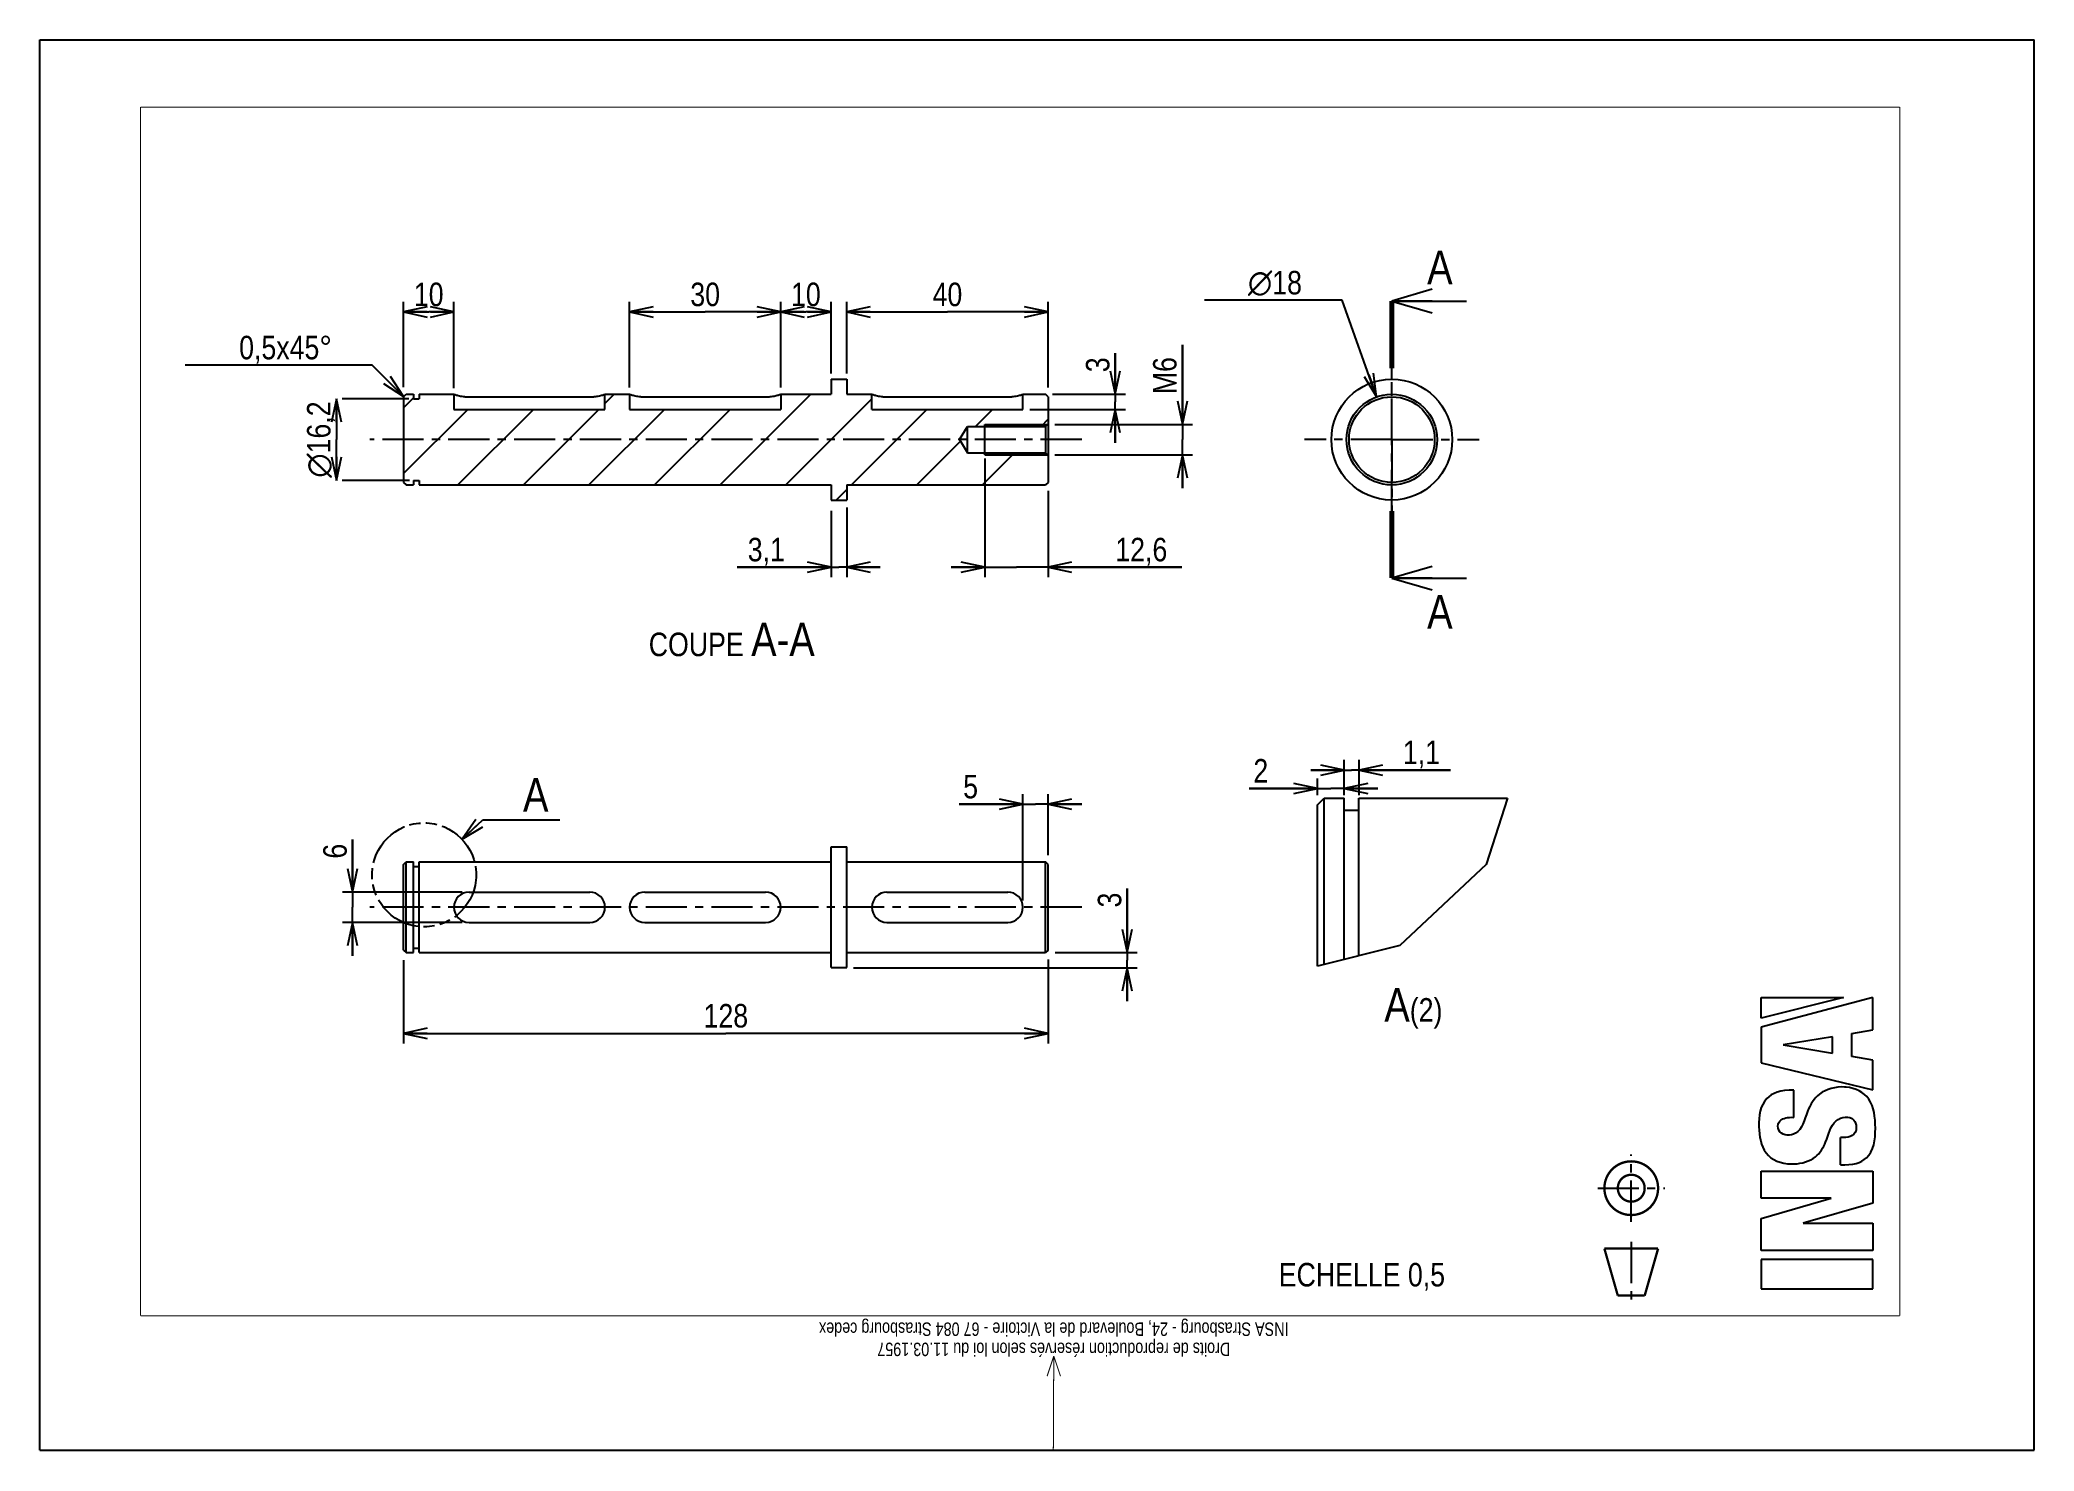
# Model space of a CAD drawing. Header units: millimetres. Extents: x 0 to 297, y 0 to 210.
import ezdxf

# ---------------------------------------------------------------- set-up
doc = ezdxf.new("R2010")
doc.units = ezdxf.units.MM
doc.header["$LTSCALE"] = 16.335
doc.linetypes.add('CENTER', pattern=[0.6, 0.375, -0.075, 0.075, -0.075])
doc.linetypes.add('PHANTOM', pattern=[0.8, 0.45, -0.05, 0.1, -0.05, 0.1, -0.05])
doc.layers.get('0').update_dxf_attribs({"linetype": 'CONTINUOUS'})
for name, color, linetype in [('02___PRT_ALL_AXES', 7, 'CONTINUOUS'), ('DEFAULT_1', 7, 'CENTER'), ('DEFAULT_3', 7, 'PHANTOM')]:
    doc.layers.add(name, color=color, linetype=linetype)
doc.styles.get("Standard").update_dxf_attribs({"font": 'txt', "width": 0.85})
doc.styles.add('TEXTSTYLE_2', font='txt', dxfattribs={"width": 0.8})
doc.styles.add('TEXTSTYLE_3', font='gdt')
doc.dimstyles.new('DIMSTYLE_1', dxfattribs={"dimtxt": 3.5, "dimasz": 3.5, "dimexe": 1.5, "dimexo": 1, "dimtad": 1, "dimdec": 3, "dimlfac": 1.333333, "dimtxsty": 'STANDARD', "dimblk": 'OPEN', "dimblk1": 'OPEN', "dimblk2": 'OPEN', "dimcen": 0.09, "dimadec": 3, "dimazin": 2, "dimtp": 0.2, "dimtm": 0.2, "dimtfac": 1, "dimtdec": 3, "dimtofl": 0, "dimtmove": 0, "dimatfit": 1, "dimldrblk": 'OPEN', "dimfxl": 1, "dimtolj": 1, "dimarcsym": 0})
doc.dimstyles.new('DIMSTYLE_2', dxfattribs={"dimtxt": 3.5, "dimasz": 3.5, "dimexe": 1.5, "dimexo": 1, "dimgap": 0.875, "dimtad": 1, "dimdec": 3, "dimlfac": 1.333333, "dimtxsty": 'STANDARD', "dimblk": 'OPEN', "dimblk1": 'OPEN', "dimblk2": 'OPEN', "dimcen": 0.09, "dimadec": 3, "dimazin": 2, "dimtp": 0.1, "dimtm": 0.1, "dimtfac": 1, "dimtdec": 3, "dimtofl": 0, "dimtmove": 0, "dimatfit": 3, "dimldrblk": 'OPEN', "dimfxl": 1, "dimtolj": 1, "dimarcsym": 0})
doc.dimstyles.new('DIMSTYLE_3', dxfattribs={"dimtxt": 3.5, "dimasz": 3.5, "dimexe": 1.5, "dimexo": 1, "dimgap": 0.875, "dimtad": 1, "dimdec": 3, "dimlfac": 1.333333, "dimtxsty": 'STANDARD', "dimblk": 'OPEN', "dimblk1": 'OPEN', "dimblk2": 'OPEN', "dimcen": 0.09, "dimadec": 3, "dimazin": 2, "dimtp": 0.5, "dimtm": 0.5, "dimtfac": 1, "dimtdec": 3, "dimtofl": 0, "dimtmove": 0, "dimatfit": 3, "dimldrblk": 'OPEN', "dimfxl": 1, "dimtolj": 1, "dimarcsym": 0})
doc.dimstyles.new('DIMSTYLE_4', dxfattribs={"dimtxt": 3.5, "dimasz": 3.5, "dimexe": 1.5, "dimexo": 1, "dimgap": 0.875, "dimtad": 1, "dimdec": 3, "dimlfac": 1.333333, "dimtxsty": 'STANDARD', "dimblk": 'OPEN', "dimblk1": 'OPEN', "dimblk2": 'OPEN', "dimcen": 0.09, "dimadec": 3, "dimazin": 2, "dimtp": 0.3, "dimtm": 0.3, "dimtfac": 1, "dimtdec": 3, "dimtofl": 0, "dimtmove": 0, "dimatfit": 3, "dimldrblk": 'OPEN', "dimfxl": 1, "dimtolj": 1, "dimarcsym": 0})
doc.dimstyles.new('DIMSTYLE_5', dxfattribs={"dimtxt": 3.5, "dimasz": 3.5, "dimexe": 1.5, "dimexo": 1, "dimgap": 0.875, "dimtad": 1, "dimdec": 3, "dimlfac": 0.5, "dimtxsty": 'STANDARD', "dimblk": 'OPEN', "dimblk1": 'OPEN', "dimblk2": 'OPEN', "dimcen": 0.09, "dimadec": 3, "dimazin": 2, "dimtp": 0.1, "dimtm": 0.1, "dimtfac": 1, "dimtdec": 3, "dimtofl": 0, "dimtmove": 0, "dimatfit": 3, "dimldrblk": 'OPEN', "dimfxl": 1, "dimtolj": 1, "dimarcsym": 0})
doc.dimstyles.new('DIMSTYLE_6', dxfattribs={"dimtxt": 3.5, "dimasz": 3.5, "dimexe": 1.5, "dimexo": 1, "dimgap": 0.875, "dimtad": 1, "dimdec": 3, "dimlfac": 1.333333, "dimtxsty": 'STANDARD', "dimblk": 'OPEN', "dimblk1": 'OPEN', "dimblk2": 'OPEN', "dimcen": 0.09, "dimadec": 3, "dimazin": 2, "dimtp": 0.2, "dimtm": 0.2, "dimtfac": 1, "dimtdec": 3, "dimtofl": 0, "dimtmove": 0, "dimatfit": 3, "dimldrblk": 'OPEN', "dimfxl": 1, "dimtolj": 1, "dimarcsym": 0})
doc.dimstyles.get("Standard").update_dxf_attribs({"dimtxt": 3.5, "dimasz": 3.5, "dimexe": 1.5, "dimexo": 1, "dimtad": 1, "dimdec": 3, "dimtxsty": 'STANDARD', "dimblk": 'OPEN', "dimblk1": 'OPEN', "dimblk2": 'OPEN', "dimcen": 0.09, "dimadec": 3, "dimazin": 2, "dimtol": 1, "dimtp": 0.001, "dimtm": 0.001, "dimtfac": 1, "dimtdec": 3, "dimtofl": 0, "dimtmove": 0, "dimatfit": 3, "dimldrblk": 'OPEN', "dimfxl": 1, "dimtolj": 1, "dimarcsym": 0})

# ---------------------------------------------------------------- blocks, each defined once
blk = doc.blocks.new('LOGO_INSA_2014_BL0', base_point=(264.68, 45.69))
at = {"color": 4, "linetype": 'CONTINUOUS'}
for p, q in [((273, 67.38), (256.37, 62.99)), ((268.61, 67.38), (256.37, 64.32)), ((256.37, 67.38), (268.61, 67.38)), ((256.37, 64.32), (256.37, 67.38)), ((273, 62.59), (273, 67.38)), ((256.37, 62.99), (256.37, 57.66)), ((269.85, 62.06), (273, 62.59)), ((266.95, 61.52), (259.63, 60.33)), ((259.63, 60.33), (266.95, 59.13)), ((266.95, 59.13), (266.95, 61.52)), ((269.85, 58.6), (269.85, 62.06)), ((256.37, 57.66), (273, 53.67)), ((273, 58.06), (269.85, 58.6)), ((273, 53.67), (273, 58.06)), ((261.22, 49.55), (261.22, 53.61)), ((268.14, 42.5), (268.14, 46.55)), ((256.37, 41.56), (273, 41.56)), ((256.37, 37.51), (256.37, 41.56)), ((273, 41.56), (273, 36.77)), ((266.75, 37.51), (256.37, 37.51)), ((256.37, 34.51), (266.75, 37.51)), ((273, 36.77), (262.62, 33.78)), ((256.37, 29.72), (256.37, 34.51)), ((262.62, 33.78), (273, 33.78)), ((273, 33.78), (273, 29.72)), ((273, 29.72), (256.37, 29.72)), ((273, 28.39), (256.37, 28.39)), ((256.37, 28.39), (256.37, 24)), ((273, 24), (273, 28.39)), ((256.37, 24), (273, 24))]:
    blk.add_line(p, q, dxfattribs=at)
for points, knots in [([(261.22, 53.61), (259.2, 53.65), (256.41, 52.52), (255.73, 48.49), (256.63, 43.61), (259.33, 42.65), (260.8, 42.61)], [0, 0, 0, 0, 0.220663, 0.498464, 0.736526, 1, 1, 1, 1]), ([(268.75, 54.07), (267.43, 54.14), (264.89, 53.47), (262.98, 50.37), (262.44, 47.26), (260.2, 46.78), (259.02, 47.23), (258.75, 48.14), (258.87, 48.56)], [0, 0, 0, 0, 0.257935, 0.473327, 0.735322, 0.82474, 0.912642, 1, 1, 1, 1]), ([(268.14, 42.5), (270.02, 42.39), (272.96, 43.36), (273.58, 47.64), (272.97, 52.7), (270.29, 53.96), (268.84, 54.07), (268.75, 54.07)], [0, 0, 0, 0, 0.203012, 0.491002, 0.744803, 0.984522, 1, 1, 1, 1]), ([(258.87, 48.56), (258.93, 48.76), (259.28, 49.32), (260.27, 49.6), (261.22, 49.55)], [0, 0, 0, 0, 0.351987, 1, 1, 1, 1]), ([(260.8, 42.61), (260.95, 42.61), (262.27, 42.62), (264.54, 43.27), (266.25, 46.09), (266.71, 48.81), (268.87, 49.76), (270.14, 49.44), (270.57, 48.3), (270.51, 47.71), (270.45, 47.52)], [0, 0, 0, 0, 0.030294, 0.258124, 0.4422, 0.69203, 0.798044, 0.8992, 0.965836, 1, 1, 1, 1]), ([(270.45, 47.52), (270.34, 47.18), (269.89, 46.65), (268.77, 46.51), (268.14, 46.55)], [0, 0, 0, 0, 0.573245, 1, 1, 1, 1])]:
    blk.add_open_spline(points, degree=3, knots=knots, dxfattribs=at)
blk = doc.blocks.new('VUE_PROJETEE_BL1', base_point=(237, 33))
at = {"color": 7, "linetype": 'CONTINUOUS', "const_width": 0.35}
for points in [[(233, 39, 1), (241, 39, 1)], [(235, 39, 1), (239, 39, 1)]]:
    blk.add_lwpolyline(points, format="xyb", close=True, dxfattribs=at)
for points in [[(241, 30), (233, 30)], [(233, 30), (235, 23)], [(239, 23), (241, 30)], [(235, 23), (239, 23)]]:
    blk.add_lwpolyline(points, dxfattribs=at)
at = {"layer": 'DEFAULT_1', "color": 7, "linetype": 'CENTER'}
for p, q in [((237, 34), (237, 44)), ((232, 39), (242, 39)), ((237, 31), (237, 22))]:
    blk.add_line(p, q, dxfattribs=at)
blk = doc.blocks.new('_OPEN')
at = {"color": 0, "linetype": 'BYBLOCK'}
for p, q in [((0, 0), (-1, 0.214)), ((-1, -0.214), (0, 0)), ((-1, 0), (0, 0))]:
    blk.add_line(p, q, dxfattribs=at)
blk = doc.blocks.new('XSEC_OPEN')
at = {"color": 0, "linetype": 'BYBLOCK'}
for p, q in [((0, 0), (-1, 0.292)), ((-1, -0.292), (0, 0)), ((-1, 0), (0, 0))]:
    blk.add_line(p, q, dxfattribs=at)
blk = doc.blocks.new('*D0')
at = {"color": 2, "linetype": 'CONTINUOUS'}
for p, q in [((192.16, 171.22), (173.43, 171.22)), ((193.96, 171.22), (192.16, 171.22)), ((199.08, 156.84), (193.96, 171.22))]:
    blk.add_line(p, q, dxfattribs=at)
at = {"color": 2, "linetype": 'CONTINUOUS', "xscale": 3.5, "yscale": 3.5, "zscale": 3.5, "rotation": 289.6040881508}
blk.add_blockref('_OPEN', (199.08, 156.84), dxfattribs=at)
at = {"color": 2, "linetype": 'CONTINUOUS', "insert": (187.96, 175.6), "char_height": 3.5, "width": 15.4902, "attachment_point": 3, "line_spacing_factor": 0.9, "style": 'TEXTSTYLE_3'}
blk.add_mtext('{\\fgdt;n}\\ftxt;{\\W0.85;18}', dxfattribs=at)
blk = doc.blocks.new('*D1')
at = {"color": 2, "linetype": 'CONTINUOUS'}
for p, q in [((161.92, 74.09), (161.92, 83.63)), ((161.92, 83.63), (161.92, 72.97)), ((121.16, 71.84), (163.42, 71.84)), ((151.23, 74.09), (163.42, 74.09)), ((161.92, 66.84), (161.92, 72.97)), ((161.92, 71.84), (161.92, 66.84))]:
    blk.add_line(p, q, dxfattribs=at)
at = {"color": 2, "linetype": 'CONTINUOUS', "xscale": 3.5, "yscale": 3.5, "zscale": 3.5}
for p, rotation in [((161.92, 74.09), 270), ((161.92, 71.84), 90)]:
    blk.add_blockref('_OPEN', p, dxfattribs=dict(at, rotation=rotation))
at = {"color": 2, "linetype": 'CONTINUOUS', "insert": (157.55, 80.8), "char_height": 3.5, "width": 4.2451, "attachment_point": 1, "rotation": 90, "line_spacing_factor": 0.9}
blk.add_mtext('3', dxfattribs=at)
blk = doc.blocks.new('*D2')
at = {"color": 2, "linetype": 'CONTINUOUS'}
for p, q in [((54.16, 72.95), (54.16, 60.56)), ((150.16, 73.08), (150.16, 60.56)), ((54.16, 62.06), (102.16, 62.06)), ((150.16, 62.06), (102.16, 62.06))]:
    blk.add_line(p, q, dxfattribs=at)
at = {"color": 2, "linetype": 'CONTINUOUS', "xscale": 3.5, "yscale": 3.5, "zscale": 3.5, "rotation": 180}
blk.add_blockref('_OPEN', (54.16, 62.06), dxfattribs=at)
at = {"color": 2, "linetype": 'CONTINUOUS', "xscale": 3.5, "yscale": 3.5, "zscale": 3.5}
blk.add_blockref('_OPEN', (150.16, 62.06), dxfattribs=at)
at = {"color": 2, "linetype": 'CONTINUOUS', "insert": (102.16, 66.43), "char_height": 3.5, "width": 12.7354, "attachment_point": 2, "line_spacing_factor": 0.9}
blk.add_mtext('128', dxfattribs=at)
blk = doc.blocks.new('*D3')
at = {"color": 2, "linetype": 'CONTINUOUS'}
for p, q in [((120.16, 160.33), (120.16, 170.98)), ((120.16, 169.48), (135.16, 169.48)), ((150.16, 169.48), (135.16, 169.48)), ((150.16, 158.23), (150.16, 170.98))]:
    blk.add_line(p, q, dxfattribs=at)
at = {"color": 2, "linetype": 'CONTINUOUS', "xscale": 3.5, "yscale": 3.5, "zscale": 3.5, "rotation": 180}
blk.add_blockref('_OPEN', (120.16, 169.48), dxfattribs=at)
at = {"color": 2, "linetype": 'CONTINUOUS', "xscale": 3.5, "yscale": 3.5, "zscale": 3.5}
blk.add_blockref('_OPEN', (150.16, 169.48), dxfattribs=at)
at = {"color": 2, "linetype": 'CONTINUOUS', "insert": (135.16, 173.85), "char_height": 3.5, "width": 8.4902, "attachment_point": 2, "line_spacing_factor": 0.9}
blk.add_mtext('40', dxfattribs=at)
blk = doc.blocks.new('*D4')
at = {"color": 2, "linetype": 'CONTINUOUS'}
for p, q in [((194.26, 101.27), (189.26, 101.27)), ((189.26, 101.27), (195.36, 101.27)), ((194.26, 97.51), (194.26, 102.77)), ((210.07, 101.27), (195.36, 101.27)), ((196.46, 97.55), (196.46, 102.77)), ((196.46, 101.27), (210.07, 101.27))]:
    blk.add_line(p, q, dxfattribs=at)
at = {"color": 2, "linetype": 'CONTINUOUS', "xscale": 3.5, "yscale": 3.5, "zscale": 3.5}
blk.add_blockref('_OPEN', (194.26, 101.27), dxfattribs=at)
at = {"color": 2, "linetype": 'CONTINUOUS', "xscale": 3.5, "yscale": 3.5, "zscale": 3.5, "rotation": 180}
blk.add_blockref('_OPEN', (196.46, 101.27), dxfattribs=at)
at = {"color": 2, "linetype": 'CONTINUOUS', "insert": (202.99, 105.65), "char_height": 3.5, "width": 10.623, "attachment_point": 1, "line_spacing_factor": 0.9}
blk.add_mtext('1,1', dxfattribs=at)
blk = doc.blocks.new('*D5')
at = {"color": 2, "linetype": 'CONTINUOUS'}
for p, q in [((44.16, 156.55), (44.16, 150.48)), ((54.97, 156.55), (45.03, 156.55)), ((44.16, 144.4), (44.16, 150.48)), ((55.07, 144.4), (45.03, 144.4))]:
    blk.add_line(p, q, dxfattribs=at)
at = {"color": 2, "linetype": 'CONTINUOUS', "xscale": 3.5, "yscale": 3.5, "zscale": 3.5}
for p, rotation in [((44.16, 156.55), 90), ((44.16, 144.4), 270)]:
    blk.add_blockref('_OPEN', p, dxfattribs=dict(at, rotation=rotation))
at = {"color": 2, "linetype": 'CONTINUOUS', "insert": (39.78, 150.48), "char_height": 3.5, "width": 21.8682, "attachment_point": 2, "rotation": 90, "line_spacing_factor": 0.9, "style": 'TEXTSTYLE_3'}
blk.add_mtext('{\\fgdt;n}\\ftxt;{\\W0.85;16,2}', dxfattribs=at)
blk = doc.blocks.new('*D6')
at = {"color": 2, "linetype": 'CONTINUOUS'}
for p, q in [((190.26, 98.53), (180.11, 98.53)), ((180.11, 98.53), (192.26, 98.53)), ((190.26, 97.51), (190.26, 100.03)), ((199.26, 98.53), (192.26, 98.53)), ((194.26, 97.51), (194.26, 100.03)), ((194.26, 98.53), (199.26, 98.53))]:
    blk.add_line(p, q, dxfattribs=at)
at = {"color": 2, "linetype": 'CONTINUOUS', "xscale": 3.5, "yscale": 3.5, "zscale": 3.5}
blk.add_blockref('_OPEN', (190.26, 98.53), dxfattribs=at)
at = {"color": 2, "linetype": 'CONTINUOUS', "xscale": 3.5, "yscale": 3.5, "zscale": 3.5, "rotation": 180}
blk.add_blockref('_OPEN', (194.26, 98.53), dxfattribs=at)
at = {"color": 2, "linetype": 'CONTINUOUS', "insert": (182.94, 102.91), "char_height": 3.5, "width": 4.2451, "attachment_point": 3, "line_spacing_factor": 0.9}
blk.add_mtext('2', dxfattribs=at)
blk = doc.blocks.new('*D7')
at = {"color": 2, "linetype": 'CONTINUOUS'}
for p, q in [((117.83, 139.88), (117.83, 129.98)), ((120.16, 140.37), (120.16, 129.98)), ((117.83, 131.48), (103.87, 131.48)), ((103.87, 131.48), (119, 131.48)), ((125.16, 131.48), (119, 131.48)), ((120.16, 131.48), (125.16, 131.48))]:
    blk.add_line(p, q, dxfattribs=at)
at = {"color": 2, "linetype": 'CONTINUOUS', "xscale": 3.5, "yscale": 3.5, "zscale": 3.5}
blk.add_blockref('_OPEN', (117.83, 131.48), dxfattribs=at)
at = {"color": 2, "linetype": 'CONTINUOUS', "xscale": 3.5, "yscale": 3.5, "zscale": 3.5, "rotation": 180}
blk.add_blockref('_OPEN', (120.16, 131.48), dxfattribs=at)
at = {"color": 2, "linetype": 'CONTINUOUS', "insert": (110.95, 135.85), "char_height": 3.5, "width": 10.623, "attachment_point": 3, "line_spacing_factor": 0.9}
blk.add_mtext('3,1', dxfattribs=at)
blk = doc.blocks.new('*D8')
at = {"color": 2, "linetype": 'CONTINUOUS'}
for p, q in [((46.57, 83.09), (46.57, 90.91)), ((46.57, 90.91), (46.57, 80.84)), ((62.91, 83.09), (45.07, 83.09)), ((46.57, 73.59), (46.57, 80.84)), ((62.91, 78.59), (45.07, 78.59)), ((46.57, 78.59), (46.57, 73.59))]:
    blk.add_line(p, q, dxfattribs=at)
at = {"color": 2, "linetype": 'CONTINUOUS', "xscale": 3.5, "yscale": 3.5, "zscale": 3.5}
for p, rotation in [((46.57, 83.09), 270), ((46.57, 78.59), 90)]:
    blk.add_blockref('_OPEN', p, dxfattribs=dict(at, rotation=rotation))
at = {"color": 2, "linetype": 'CONTINUOUS', "insert": (42.2, 88.08), "char_height": 3.5, "width": 4.2451, "attachment_point": 1, "rotation": 90, "line_spacing_factor": 0.9}
blk.add_mtext('6', dxfattribs=at)
blk = doc.blocks.new('*D9')
at = {"color": 2, "linetype": 'CONTINUOUS'}
for p, q in [((160.16, 157.23), (160.16, 163.34)), ((160.16, 163.34), (160.16, 156.1)), ((147.41, 154.98), (161.66, 154.98)), ((150.82, 157.23), (161.66, 157.23)), ((160.16, 149.98), (160.16, 156.1)), ((160.16, 154.98), (160.16, 149.98))]:
    blk.add_line(p, q, dxfattribs=at)
at = {"color": 2, "linetype": 'CONTINUOUS', "xscale": 3.5, "yscale": 3.5, "zscale": 3.5}
for p, rotation in [((160.16, 157.23), 270), ((160.16, 154.98), 90)]:
    blk.add_blockref('_OPEN', p, dxfattribs=dict(at, rotation=rotation))
at = {"color": 2, "linetype": 'CONTINUOUS', "insert": (155.78, 160.51), "char_height": 3.5, "width": 4.2451, "attachment_point": 1, "rotation": 90, "line_spacing_factor": 0.9}
blk.add_mtext('3', dxfattribs=at)
blk = doc.blocks.new('*D10')
at = {"color": 2, "linetype": 'CONTINUOUS'}
for p, q in [((87.83, 158.23), (87.83, 170.98)), ((87.83, 169.48), (99.08, 169.48)), ((110.33, 169.48), (99.08, 169.48)), ((110.33, 158.23), (110.33, 170.98))]:
    blk.add_line(p, q, dxfattribs=at)
at = {"color": 2, "linetype": 'CONTINUOUS', "xscale": 3.5, "yscale": 3.5, "zscale": 3.5, "rotation": 180}
blk.add_blockref('_OPEN', (87.83, 169.48), dxfattribs=at)
at = {"color": 2, "linetype": 'CONTINUOUS', "xscale": 3.5, "yscale": 3.5, "zscale": 3.5}
blk.add_blockref('_OPEN', (110.33, 169.48), dxfattribs=at)
at = {"color": 2, "linetype": 'CONTINUOUS', "insert": (99.08, 173.85), "char_height": 3.5, "width": 8.4902, "attachment_point": 2, "line_spacing_factor": 0.9}
blk.add_mtext('30', dxfattribs=at)
blk = doc.blocks.new('*D11')
at = {"color": 2, "linetype": 'CONTINUOUS'}
for p, q in [((54.16, 158.29), (54.16, 170.98)), ((54.16, 169.48), (57.91, 169.48)), ((61.66, 169.48), (57.91, 169.48)), ((61.66, 158.13), (61.66, 170.98))]:
    blk.add_line(p, q, dxfattribs=at)
at = {"color": 2, "linetype": 'CONTINUOUS', "xscale": 3.5, "yscale": 3.5, "zscale": 3.5, "rotation": 180}
blk.add_blockref('_OPEN', (54.16, 169.48), dxfattribs=at)
at = {"color": 2, "linetype": 'CONTINUOUS', "xscale": 3.5, "yscale": 3.5, "zscale": 3.5}
blk.add_blockref('_OPEN', (61.66, 169.48), dxfattribs=at)
at = {"color": 2, "linetype": 'CONTINUOUS', "insert": (57.91, 173.85), "char_height": 3.5, "width": 8.4902, "attachment_point": 2, "line_spacing_factor": 0.9}
blk.add_mtext('10', dxfattribs=at)
blk = doc.blocks.new('*D12')
at = {"color": 2, "linetype": 'CONTINUOUS'}
for p, q in [((110.33, 158.23), (110.33, 170.98)), ((110.33, 169.48), (114.08, 169.48)), ((117.83, 169.48), (114.08, 169.48)), ((117.83, 160.33), (117.83, 170.98))]:
    blk.add_line(p, q, dxfattribs=at)
at = {"color": 2, "linetype": 'CONTINUOUS', "xscale": 3.5, "yscale": 3.5, "zscale": 3.5, "rotation": 180}
blk.add_blockref('_OPEN', (110.33, 169.48), dxfattribs=at)
at = {"color": 2, "linetype": 'CONTINUOUS', "xscale": 3.5, "yscale": 3.5, "zscale": 3.5}
blk.add_blockref('_OPEN', (117.83, 169.48), dxfattribs=at)
at = {"color": 2, "linetype": 'CONTINUOUS', "insert": (114.08, 173.85), "char_height": 3.5, "width": 8.4902, "attachment_point": 2, "line_spacing_factor": 0.9}
blk.add_mtext('10', dxfattribs=at)
blk = doc.blocks.new('*D13')
at = {"color": 2, "linetype": 'CONTINUOUS'}
for p, q in [((170.16, 152.73), (170.16, 164.61)), ((170.16, 164.61), (170.16, 150.48)), ((151.16, 152.73), (171.66, 152.73)), ((170.16, 143.23), (170.16, 150.48)), ((151.16, 148.23), (171.66, 148.23)), ((170.16, 148.23), (170.16, 143.23))]:
    blk.add_line(p, q, dxfattribs=at)
at = {"color": 2, "linetype": 'CONTINUOUS', "xscale": 3.5, "yscale": 3.5, "zscale": 3.5}
for p, rotation in [((170.16, 152.73), 270), ((170.16, 148.23), 90)]:
    blk.add_blockref('_OPEN', p, dxfattribs=dict(at, rotation=rotation))
at = {"color": 2, "linetype": 'CONTINUOUS', "insert": (165.78, 157.24), "char_height": 3.5, "width": 11.0537, "attachment_point": 1, "rotation": 90, "line_spacing_factor": 0.9}
blk.add_mtext('M6', dxfattribs=at)
blk = doc.blocks.new('*D14')
at = {"color": 2, "linetype": 'CONTINUOUS'}
for p, q in [((140.71, 147.66), (140.71, 129.98)), ((150.16, 142.83), (150.16, 129.98)), ((140.71, 131.48), (135.71, 131.48)), ((135.71, 131.48), (145.43, 131.48)), ((170.07, 131.48), (145.43, 131.48)), ((150.16, 131.48), (170.07, 131.48))]:
    blk.add_line(p, q, dxfattribs=at)
at = {"color": 2, "linetype": 'CONTINUOUS', "xscale": 3.5, "yscale": 3.5, "zscale": 3.5}
blk.add_blockref('_OPEN', (140.71, 131.48), dxfattribs=at)
at = {"color": 2, "linetype": 'CONTINUOUS', "xscale": 3.5, "yscale": 3.5, "zscale": 3.5, "rotation": 180}
blk.add_blockref('_OPEN', (150.16, 131.48), dxfattribs=at)
at = {"color": 2, "linetype": 'CONTINUOUS', "insert": (160.16, 135.85), "char_height": 3.5, "width": 14.8682, "attachment_point": 1, "line_spacing_factor": 0.9}
blk.add_mtext('12,6', dxfattribs=at)
blk = doc.blocks.new('*D15')
at = {"color": 2, "linetype": 'CONTINUOUS'}
for p, q in [((146.41, 96.18), (136.89, 96.18)), ((136.89, 96.18), (148.28, 96.18)), ((146.41, 81.84), (146.41, 97.68)), ((155.16, 96.18), (148.28, 96.18)), ((150.16, 88.61), (150.16, 97.68)), ((150.16, 96.18), (155.16, 96.18))]:
    blk.add_line(p, q, dxfattribs=at)
at = {"color": 2, "linetype": 'CONTINUOUS', "xscale": 3.5, "yscale": 3.5, "zscale": 3.5}
blk.add_blockref('_OPEN', (146.41, 96.18), dxfattribs=at)
at = {"color": 2, "linetype": 'CONTINUOUS', "xscale": 3.5, "yscale": 3.5, "zscale": 3.5, "rotation": 180}
blk.add_blockref('_OPEN', (150.16, 96.18), dxfattribs=at)
at = {"color": 2, "linetype": 'CONTINUOUS', "insert": (139.72, 100.55), "char_height": 3.5, "width": 4.2451, "attachment_point": 3, "line_spacing_factor": 0.9}
blk.add_mtext('5', dxfattribs=at)

msp = doc.modelspace()

# ---------------------------------------------------------------- hatches: boundary and pattern name
at = {"linetype": 'CONTINUOUS'}
h = msp.add_hatch(dxfattribs=at)
h.set_pattern_fill('ANSI31', color=2, style=0, pattern_type=2)
h.set_pattern_definition([(45, (117.834, 150.4775), (-4.8844, 4.8844), [])])
edge = h.paths.add_edge_path()
edge.add_line((117.8338, 159.47753), (117.8338, 157.22753))
edge.add_line((117.8338, 159.47753), (120.1588, 159.47753))
edge.add_line((120.1588, 159.47753), (120.1588, 157.22753))
edge.add_line((120.1588, 157.22753), (123.9088, 157.22753))
edge.add_line((123.9088, 154.97753), (123.9088, 157.22753))
edge.add_line((123.9088, 154.97753), (146.4088, 154.97753))
edge.add_line((146.4088, 154.97753), (146.4088, 157.22753))
edge.add_line((146.4088, 157.22753), (149.7838, 157.22753))
edge.add_line((150.1588, 156.85253), (149.7838, 157.22753))
edge.add_line((150.1588, 156.85253), (150.1588, 152.82128))
edge.add_line((149.7838, 152.44628), (150.1588, 152.82128))
edge.add_line((138.1588, 152.44628), (149.7838, 152.44628))
edge.add_line((136.97585, 150.47753), (138.1588, 152.44628))
edge.add_line((136.97585, 150.47753), (138.1588, 148.50878))
edge.add_line((138.1588, 148.50878), (149.7838, 148.50878))
edge.add_line((149.7838, 148.50878), (150.1588, 148.13378))
edge.add_line((150.1588, 148.13378), (150.1588, 144.10253))
edge.add_line((150.1588, 144.10253), (149.7838, 143.72753))
edge.add_line((120.1588, 143.72753), (149.7838, 143.72753))
edge.add_line((120.1588, 143.72753), (120.1588, 141.47753))
edge.add_line((117.8338, 141.47753), (120.1588, 141.47753))
edge.add_line((117.8338, 143.72753), (117.8338, 141.47753))
edge.add_line((56.4838, 143.72753), (117.8338, 143.72753))
edge.add_line((56.4838, 144.40253), (56.4838, 143.72753))
edge.add_line((55.6588, 144.40253), (56.4838, 144.40253))
edge.add_line((55.6588, 144.40253), (55.6588, 143.72753))
edge.add_line((54.5338, 143.72753), (55.6588, 143.72753))
edge.add_line((54.1588, 144.10253), (54.5338, 143.72753))
edge.add_line((54.1588, 156.85253), (54.1588, 144.10253))
edge.add_line((54.1588, 156.85253), (54.5338, 157.22753))
edge.add_line((54.5338, 157.22753), (55.6588, 157.22753))
edge.add_line((55.6588, 157.22753), (55.6588, 156.55253))
edge.add_line((55.6588, 156.55253), (56.4838, 156.55253))
edge.add_line((56.4838, 157.22753), (56.4838, 156.55253))
edge.add_line((56.4838, 157.22753), (61.6588, 157.22753))
edge.add_line((61.6588, 157.22753), (61.6588, 154.97753))
edge.add_line((61.6588, 154.97753), (84.1588, 154.97753))
edge.add_line((84.1588, 154.97753), (84.1588, 157.22753))
edge.add_line((84.1588, 157.22753), (87.8338, 157.22753))
edge.add_line((87.8338, 157.22753), (87.8338, 154.97753))
edge.add_line((87.8338, 154.97753), (110.3338, 154.97753))
edge.add_line((110.3338, 157.22753), (110.3338, 154.97753))
edge.add_line((110.3338, 157.22753), (117.8338, 157.22753))

# ---------------------------------------------------------------- linework, layer by layer
at = {"color": 7, "linetype": 'CONTINUOUS'}
for p, q in [((0, 0), (0, 210)), ((0, 210), (297, 210)), ((297, 0), (297, 210)), ((117.8338, 159.47753), (120.1588, 159.47753)), ((117.8338, 159.47753), (117.8338, 157.22753)), ((120.1588, 159.47753), (120.1588, 157.22753)), ((54.1588, 156.85253), (54.5338, 157.22753)), ((54.1588, 156.85253), (54.1588, 144.10253)), ((54.5338, 157.22753), (55.6588, 157.22753)), ((55.6588, 157.22753), (55.6588, 156.55253)), ((55.6588, 156.55253), (56.4838, 156.55253)), ((56.4838, 157.22753), (56.4838, 156.55253)), ((56.4838, 157.22753), (61.6588, 157.22753)), ((61.6588, 157.22753), (61.6588, 154.97753)), ((61.6588, 154.97753), (84.1588, 154.97753)), ((63.9088, 156.8415), (81.9088, 156.8415)), ((84.1588, 154.97753), (84.1588, 157.22753)), ((84.1588, 157.22753), (87.8338, 157.22753)), ((87.8338, 157.22753), (87.8338, 154.97753)), ((87.8338, 154.97753), (110.3338, 154.97753)), ((90.0838, 156.8415), (108.0838, 156.8415)), ((110.3338, 157.22753), (117.8338, 157.22753)), ((110.3338, 157.22753), (110.3338, 154.97753)), ((120.1588, 157.22753), (123.9088, 157.22753)), ((123.9088, 154.97753), (123.9088, 157.22753)), ((123.9088, 154.97753), (146.4088, 154.97753)), ((126.1588, 156.8415), (144.1588, 156.8415)), ((146.4088, 157.22753), (149.7838, 157.22753)), ((146.4088, 154.97753), (146.4088, 157.22753)), ((150.1588, 156.85253), (149.7838, 157.22753)), ((150.1588, 156.85253), (150.1588, 144.10253)), ((136.97585, 150.47753), (138.1588, 152.44628)), ((138.1588, 152.44628), (149.7838, 152.44628)), ((138.1588, 148.50878), (138.1588, 152.44628)), ((140.7088, 148.22753), (140.7088, 152.72753)), ((149.7838, 152.44628), (150.1588, 152.82128)), ((149.7838, 152.44628), (149.7838, 148.50878)), ((136.97585, 150.47753), (138.1588, 148.50878)), ((138.1588, 148.50878), (149.7838, 148.50878)), ((149.7838, 148.50878), (150.1588, 148.13378)), ((54.1588, 144.10253), (54.5338, 143.72753)), ((54.5338, 143.72753), (55.6588, 143.72753)), ((55.6588, 144.40253), (55.6588, 143.72753)), ((55.6588, 144.40253), (56.4838, 144.40253)), ((56.4838, 144.40253), (56.4838, 143.72753)), ((56.4838, 143.72753), (117.8338, 143.72753)), ((117.8338, 143.72753), (117.8338, 141.47753)), ((120.1588, 143.72753), (149.7838, 143.72753)), ((120.1588, 143.72753), (120.1588, 141.47753)), ((150.1588, 144.10253), (149.7838, 143.72753)), ((117.8338, 141.47753), (120.1588, 141.47753)), ((190.25529, 96.08168), (191.25529, 97.08168)), ((190.25529, 72.04113), (190.25529, 96.08168)), ((191.25529, 72.29526), (191.25529, 97.08168)), ((191.25529, 97.08168), (194.25529, 97.08168)), ((194.25529, 73.05765), (194.25529, 97.08168)), ((194.25529, 95.28168), (196.45529, 95.28168)), ((196.45529, 73.61674), (196.45529, 97.08168)), ((196.45529, 97.08168), (218.55273, 97.08168)), ((54.1588, 87.21557), (54.5338, 87.59057)), ((54.1588, 74.46557), (54.1588, 87.21557)), ((54.5338, 74.09057), (54.5338, 87.59057)), ((150.1588, 87.21557), (149.7838, 87.59057)), ((149.7838, 74.09057), (149.7838, 87.59057)), ((150.1588, 74.46557), (150.1588, 87.21557)), ((63.9088, 83.09057), (81.9088, 83.09057)), ((90.0838, 83.09057), (108.0838, 83.09057)), ((126.1588, 83.09057), (144.1588, 83.09057)), ((63.9088, 78.59057), (81.9088, 78.59057)), ((90.0838, 78.59057), (108.0838, 78.59057)), ((126.1588, 78.59057), (144.1588, 78.59057)), ((54.1588, 74.46557), (54.5338, 74.09057)), ((150.1588, 74.46557), (149.7838, 74.09057)), ((0, 0), (297, 0))]:
    msp.add_line(p, q, dxfattribs=at)
at = {"color": 2, "linetype": 'CONTINUOUS'}
for p, q in [((140.7088, 152.72753), (150.1588, 152.72753)), ((140.7088, 148.22753), (150.1588, 148.22753)), ((218.55273, 97.08168), (215.41344, 87.20919)), ((215.41344, 87.20919), (202.5493, 75.16542)), ((202.5493, 75.16542), (190.25529, 72.04113))]:
    msp.add_line(p, q, dxfattribs=at)
at = {"color": 7, "linetype": 'CONTINUOUS', "const_width": 0.15}
for points in [[(15, 20), (15, 200)], [(277, 200), (15, 200)], [(277, 20), (277, 200)], [(277, 20), (15, 20)], [(151, 14), (150, 11)], [(150.93014, -0.0766), (151, 14)], [(151, 14), (152, 11)]]:
    msp.add_lwpolyline(points, dxfattribs=at)
at = {"color": 7, "linetype": 'CONTINUOUS'}
for radius in [6.75, 6.375]:
    msp.add_circle((201.34478, 150.47753), radius, dxfattribs=at)
for centre, start, end in [((63.9088, 80.84057), 90, 270), ((81.9088, 80.84057), 270, 90), ((90.0838, 80.84057), 90, 270), ((108.0838, 80.84057), 270, 90), ((126.1588, 80.84057), 90, 270), ((144.1588, 80.84057), 270, 90)]:
    msp.add_arc(centre, 2.25, start, end, dxfattribs=at)
for points, knots in [([(61.6588, 157.22753), (61.71623, 157.20839), (61.8427, 157.16766), (62.06207, 157.10265), (62.33656, 157.03056), (62.67109, 156.95747), (62.9833, 156.9061), (63.25405, 156.87394), (63.46835, 156.85549), (63.68737, 156.84407), (63.83475, 156.8415), (63.9088, 156.8415)], [0, 0, 0, 0, 0.079210456, 0.173844792, 0.299334586, 0.450465135, 0.621734318, 0.713087304, 0.807171558, 0.903114706, 1, 1, 1, 1]), ([(81.9088, 156.8415), (81.98284, 156.8415), (82.13023, 156.84407), (82.34925, 156.85549), (82.56354, 156.87394), (82.83429, 156.9061), (83.1465, 156.95747), (83.48104, 157.03056), (83.75552, 157.10265), (83.97489, 157.16766), (84.10137, 157.20839), (84.1588, 157.22753)], [0, 0, 0, 0, 0.096885294, 0.192828442, 0.286912696, 0.378265682, 0.549534865, 0.700665414, 0.826155208, 0.920789544, 1, 1, 1, 1]), ([(87.8338, 157.22753), (87.89123, 157.20839), (88.0177, 157.16766), (88.23707, 157.10265), (88.51156, 157.03056), (88.84609, 156.95747), (89.1583, 156.9061), (89.42905, 156.87394), (89.64335, 156.85549), (89.86237, 156.84407), (90.00975, 156.8415), (90.0838, 156.8415)], [0, 0, 0, 0, 0.079210456, 0.173844792, 0.299334586, 0.450465135, 0.621734318, 0.713087304, 0.807171558, 0.903114706, 1, 1, 1, 1]), ([(108.0838, 156.8415), (108.15784, 156.8415), (108.30523, 156.84407), (108.52425, 156.85549), (108.73854, 156.87394), (109.00929, 156.9061), (109.3215, 156.95747), (109.65604, 157.03056), (109.93052, 157.10265), (110.14989, 157.16766), (110.27637, 157.20839), (110.3338, 157.22753)], [0, 0, 0, 0, 0.096885294, 0.192828442, 0.286912696, 0.378265682, 0.549534865, 0.700665414, 0.826155208, 0.920789544, 1, 1, 1, 1]), ([(123.9088, 157.22753), (123.96623, 157.20839), (124.0927, 157.16766), (124.31207, 157.10265), (124.58656, 157.03056), (124.92109, 156.95747), (125.2333, 156.9061), (125.50405, 156.87394), (125.71835, 156.85549), (125.93737, 156.84407), (126.08475, 156.8415), (126.1588, 156.8415)], [0, 0, 0, 0, 0.079210456, 0.173844792, 0.299334586, 0.450465135, 0.621734318, 0.713087304, 0.807171558, 0.903114706, 1, 1, 1, 1]), ([(144.1588, 156.8415), (144.23284, 156.8415), (144.38023, 156.84407), (144.59925, 156.85549), (144.81354, 156.87394), (145.08429, 156.9061), (145.3965, 156.95747), (145.73104, 157.03056), (146.00552, 157.10265), (146.22489, 157.16766), (146.35137, 157.20839), (146.4088, 157.22753)], [0, 0, 0, 0, 0.096885294, 0.192828442, 0.286912696, 0.378265682, 0.549534865, 0.700665414, 0.826155208, 0.920789544, 1, 1, 1, 1])]:
    msp.add_open_spline(points, degree=3, knots=knots, dxfattribs=at)
at = {"layer": '02___PRT_ALL_AXES', "color": 7, "linetype": 'CENTER'}
for p, q in [((201.34478, 150.47753), (201.34478, 163.47753)), ((155.1588, 150.47753), (49.1588, 150.47753)), ((201.34478, 150.47753), (188.34478, 150.47753)), ((201.34478, 150.47753), (201.34478, 137.47753)), ((201.34478, 150.47753), (214.34478, 150.47753)), ((155.1588, 80.84057), (49.1588, 80.84057))]:
    msp.add_line(p, q, dxfattribs=at)
at = {"layer": '02___PRT_ALL_AXES', "color": 7, "linetype": 'CONTINUOUS'}
for p, q in [((117.8338, 89.84057), (120.1588, 89.84057)), ((117.8338, 71.84057), (117.8338, 89.84057)), ((120.1588, 71.84057), (120.1588, 89.84057)), ((54.5338, 87.59057), (55.6588, 87.59057)), ((55.6588, 74.09057), (55.6588, 87.59057)), ((55.6588, 86.91557), (56.4838, 86.91557)), ((56.4838, 74.09057), (56.4838, 87.59057)), ((56.4838, 87.59057), (117.8338, 87.59057)), ((120.1588, 87.59057), (149.7838, 87.59057)), ((55.6588, 74.76557), (56.4838, 74.76557)), ((54.5338, 74.09057), (55.6588, 74.09057)), ((56.4838, 74.09057), (117.8338, 74.09057)), ((117.8338, 71.84057), (120.1588, 71.84057)), ((120.1588, 74.09057), (149.7838, 74.09057))]:
    msp.add_line(p, q, dxfattribs=at)
msp.add_circle((201.34478, 150.47753), 9, dxfattribs=at)
at = {"layer": 'DEFAULT_1', "color": 9, "linetype": 'CENTER'}
msp.add_line((201.34478, 139.84345), (201.34478, 161.11162), dxfattribs=at)
at = {"layer": 'DEFAULT_1', "color": 7, "linetype": 'CENTER', "const_width": 0.7}
for points in [[(201.34478, 161.11162), (201.34478, 171.11162)], [(201.34478, 129.84345), (201.34478, 139.84345)]]:
    msp.add_lwpolyline(points, dxfattribs=at)
at = {"layer": 'DEFAULT_3', "color": 2, "linetype": 'PHANTOM'}
msp.add_circle((57.22532, 85.65858), 7.74567, dxfattribs=at)

# ---------------------------------------------------------------- block references
at = {"color": 2, "linetype": 'CONTINUOUS'}
for name, p in [('LOGO_INSA_2014_BL0', (264.68021, 45.689)), ('VUE_PROJETEE_BL1', (237, 33))]:
    msp.add_blockref(name, p, dxfattribs=at)

# ---------------------------------------------------------------- texts
at = {"color": 7, "linetype": 'CONTINUOUS', "char_height": 5, "width": 7.2949219, "attachment_point": 1, "line_spacing_factor": 0.9}
for insert in [(206.60337, 178.61162), (206.60337, 127.34345)]:
    msp.add_mtext('A', dxfattribs=dict(at, insert=insert))
at = {"color": 2, "linetype": 'CONTINUOUS', "line_spacing_factor": 0.9}
for s, insert, char_height, width, attachment_point in [('0,5x45\\fgdt;{\\W1.0;{\\fgdt;~}}', (43.4921, 165.93208), 3.5, 26.4482422, 3), ('COUPE \\H5.0;A-A', (103.0397, 123.22753), 3.5, 45.28125, 2), ('A', (71.953, 100.08147), 5, 7.2949219, 1), ('A\\H3.5;(2)', (204.55455, 68.8044), 5, 15.8056641, 2), ('ECHELLE 0,5', (196.88744, 27.86978), 3.5, 42.984375, 2)]:
    msp.add_mtext(s, dxfattribs=dict(at, insert=insert, char_height=char_height, width=width, attachment_point=attachment_point))
at = {"color": 7, "linetype": 'CONTINUOUS', "insert": (151, 14), "char_height": 2, "width": 115.2, "attachment_point": 2, "rotation": 180, "line_spacing_factor": 0.9, "style": 'TEXTSTYLE_2'}
msp.add_mtext('Droits de reproduction réservés selon loi du 11.03.1957\\PINSA Strasbourg - 24, Boulevard de la Victoire - 67 084 Strasbourg cedex', dxfattribs=at)

# ---------------------------------------------------------------- dimensions: what is measured, and where the dimension line sits
at = {"color": 2, "linetype": 'CONTINUOUS'}
dim = msp.add_diameter_dim_2p(p1=(199.08003, 156.83626), p2=(203.60953, 144.11881), text='%%c<>', dimstyle='DIMSTYLE_1', override={"dimtih": 1, "dimtoh": 1, "dimpost": '<>'}, dxfattribs=at)
dim.commit()
dim.dimension.update_dxf_attribs({"geometry": '*D0', "text_midpoint": (182.7928, 173.84737), "dimtype": 163})
for base, p1, p2, dimstyle, picture, middle in [((61.6588, 169.47753), (54.1588, 157.28678), (61.6588, 157.13283), 'DIMSTYLE_6', '*D11', (58.08966, 169.47753)), ((110.3338, 169.47753), (87.8338, 157.22753), (110.3338, 157.22753), 'DIMSTYLE_6', '*D10', (99.16896, 169.47753)), ((150.1588, 169.47753), (120.1588, 159.33231), (150.1588, 157.22753), 'DIMSTYLE_4', '*D3', (135.10041, 169.47753)), ((120.1588, 131.47753), (117.8338, 140.88062), (120.1588, 141.37002), 'DIMSTYLE_2', '*D7', (107.05974, 131.47753)), ((196.45529, 101.27098), (194.25529, 96.5059), (196.45529, 96.55187), 'DIMSTYLE_5', '*D4', (206.27848, 101.27098)), ((194.25529, 98.53038), (190.25529, 101.03038), (194.25529, 101.03038), 'DIMSTYLE_5', '*D6', (181.39763, 98.53038))]:
    dim = msp.add_linear_dim(base=base, p1=p1, p2=p2, dimstyle=dimstyle, dxfattribs=at)
    dim.commit()
    dim.dimension.update_dxf_attribs({"geometry": picture, "text_midpoint": middle, "dimtype": 160})
for base, p1, p2, angle, dimstyle, picture, middle in [((110.3338, 169.47753), (117.8338, 159.33231), (110.3338, 157.22753), 180, 'DIMSTYLE_6', '*D12', (114.26467, 169.47753)), ((160.1588, 154.97753), (149.81653, 157.22753), (146.4088, 154.97753), 270, 'DIMSTYLE_2', '*D9', (160.1588, 161.88793)), ((140.7088, 131.47753), (150.1588, 143.83234), (140.7088, 148.65506), 180, 'DIMSTYLE_6', '*D14', (165.26903, 131.47753)), ((146.4088, 96.17691), (150.1588, 87.60593), (146.4088, 80.84057), 180, 'DIMSTYLE_2', '*D15', (138.27317, 96.17691)), ((46.57169, 78.59057), (63.9088, 83.09057), (63.9088, 78.59057), 270, 'DIMSTYLE_2', '*D8', (46.57169, 89.53964)), ((161.92013, 74.09057), (120.1588, 71.84057), (150.22706, 74.09057), 90, 'DIMSTYLE_2', '*D1', (161.92013, 82.17671)), ((54.1588, 62.0555), (150.1588, 74.07521), (54.1588, 73.94993), 180, 'DIMSTYLE_3', '*D2', (102.29495, 62.0555))]:
    dim = msp.add_linear_dim(base=base, p1=p1, p2=p2, angle=angle, dimstyle=dimstyle, dxfattribs=at)
    dim.commit()
    dim.dimension.update_dxf_attribs({"geometry": picture, "text_midpoint": middle, "dimtype": 160})
for base, p1, p2, angle, text, dimstyle, picture, middle in [((170.1588, 148.22753), (150.1588, 152.72753), (150.1588, 148.22753), 270, 'M<>', 'DIMSTYLE_2', '*D13', (170.1588, 160.92747)), ((44.1588, 156.55253), (56.06933, 144.40253), (55.9667, 156.55253), 90, '%%c<>', 'DIMSTYLE_6', '*D5', (44.1588, 150.47753))]:
    dim = msp.add_linear_dim(base=base, p1=p1, p2=p2, angle=angle, text=text, dimstyle=dimstyle, dxfattribs=at)
    dim.commit()
    dim.dimension.update_dxf_attribs({"geometry": picture, "text_midpoint": middle, "dimtype": 160})

# ---------------------------------------------------------------- leaders
at = {"color": 7, "linetype": 'CONTINUOUS'}
for points in [[(201.34478, 171.11162), (212.48228, 171.11162)], [(201.34478, 129.84345), (212.48228, 129.84345)]]:
    msp.add_leader(points, dimstyle='STANDARD', override={"dimasz": 6, "dimtad": 0, "dimldrblk": 'XSEC_OPEN'}, dxfattribs=at)
at = {"color": 2, "linetype": 'CONTINUOUS'}
msp.add_leader([(54.17772, 156.87146), (49.4921, 161.55708), (47.6921, 161.55708), (21.65994, 161.55708)], dimstyle='STANDARD', override={"dimtad": 0}, dxfattribs=at)
at = {"color": 2, "linetype": 'CONTINUOUS', "annotation_type": 0, "has_hookline": 1, "hookline_direction": 0, "text_width": 4.86328}
msp.add_leader([(62.87908, 90.95295), (65.953, 93.83147), (71.953, 93.83147)], dimstyle='STANDARD', override={"dimtad": 1}, dxfattribs=at)

doc.saveas('drawing.dxf')
